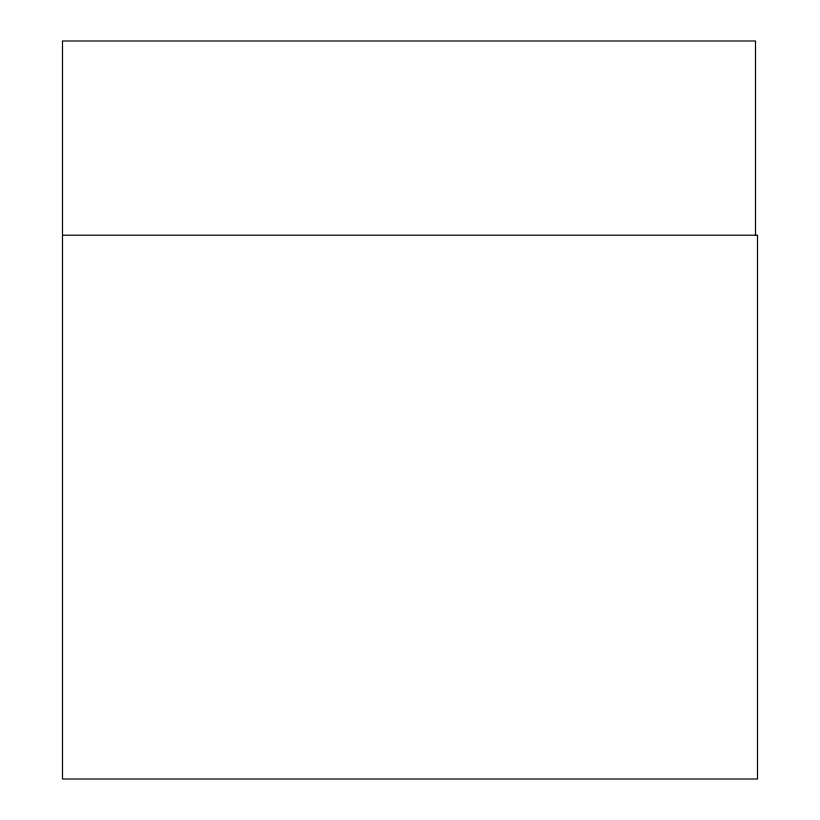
<?xml version="1.0" encoding="UTF-8"?>
<svg xmlns="http://www.w3.org/2000/svg" width="820" height="820" viewBox="0 0 820 820"><rect width="100%" height="100%" fill="white"/><g stroke="black" fill="none" stroke-linecap="round" stroke-linejoin="round"><path stroke-width="1.23" d="M62.494 235.207L757.506 235.207L757.506 779L62.494 779L62.494 41L755.497 41L755.497 235.207"/></g></svg>
